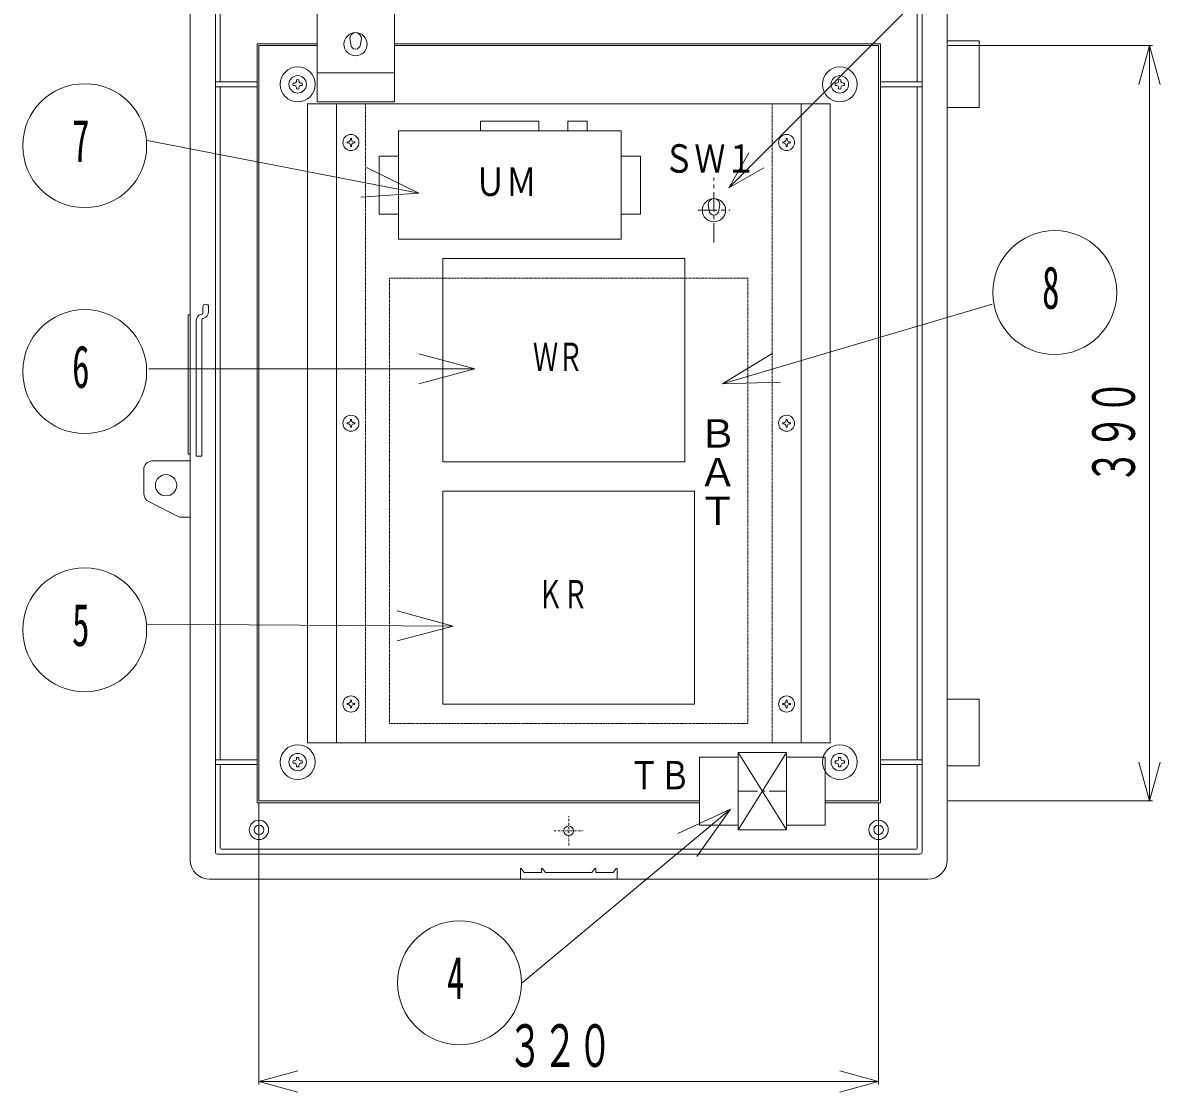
# Model space of a CAD drawing. Units: millimetres, scale not verified. Extents: x -2284 to 2131, y 270 to 4100.
# Drawn here: x -1432 to -845, y 3246 to 3798 of the extents above; entities that cross this region are included whole.
import ezdxf
from ezdxf.enums import TextEntityAlignment as Align

# ---------------------------------------------------------------- set-up
doc = ezdxf.new("R2010")
doc.units = ezdxf.units.MM
doc.header["$LTSCALE"] = 2
for name, pattern in [('CHAIN1', [8, 5, -1, 1, -1]), ('CHAIN2', [12, 9, -1, 1, -1]), ('USER1', [1.01, 0.5, -0.25, 0.01, -0.25]), ('USER4', [0.375, 0.25, -0.125])]:
    doc.linetypes.add(name, pattern=pattern)
for name, color, linetype, lineweight in [('0-0_外形線', 4, 'Continuous', 18), ('0-2_電気部品', 7, 'Continuous', 18), ('0-3_板金', 7, 'Continuous', 18), ('0-4_補助線', 7, 'CHAIN2', 18), ('0-E_寸法線', 7, 'Continuous', 18)]:
    doc.layers.add(name, color=color, linetype=linetype, lineweight=lineweight)
doc.styles.add('@ＭＳ ゴシック', font='')
doc.styles.add('ＭＳ ゴシック', font='')
doc.styles.get('@ＭＳ ゴシック').set_extended_font_data('@MS Gothic')
doc.styles.get('ＭＳ ゴシック').set_extended_font_data('MS Gothic')

# ---------------------------------------------------------------- blocks, each defined once
blk = doc.blocks.new('BLK5')
at = {"layer": '0-0_外形線', "color": 3}
for q in [(33.033, 33.033), (2.0506, 3.6062), (3.6062, 2.0506)]:
    blk.add_line((0, 0), q, dxfattribs=at)
blk.add_circle((37.5586, 37.5586), 6.4, dxfattribs=at)
blk = doc.blocks.new('_D5')
at = {"layer": '0-0_外形線', "color": 3}
for p, q in [((68, 405.8), (68, 376.7)), ((132, 405.8), (132, 376.7)), ((68, 377), (72, 378.1)), ((132, 377), (128, 378.1)), ((68, 377), (132, 377)), ((68, 377), (72, 375.9)), ((132, 377), (128, 375.9))]:
    blk.add_line(p, q, dxfattribs=at)
at = {"layer": '0-0_外形線', "color": 7, "style": 'ＭＳ ゴシック', "width": 0.6}
blk.add_text('３２０', height=4.399, dxfattribs=at).set_placement((93.7, 377.2), align=Align.BOTTOM_LEFT)
blk = doc.blocks.new('_D4')
at = {"layer": '0-0_外形線', "color": 3}
for p, q in [((139.2, 484), (160.3, 484)), ((160, 484), (158.9, 480)), ((160, 406), (160, 484)), ((160, 484), (161.1, 480)), ((160, 406), (158.9, 410)), ((160, 406), (161.1, 410)), ((139.2, 406), (160.3, 406))]:
    blk.add_line(p, q, dxfattribs=at)
at = {"layer": '0-0_外形線', "color": 7, "style": 'ＭＳ ゴシック', "width": 0.6}
blk.add_text('３９０', height=4.399, rotation=90, dxfattribs=at).set_placement((159.8, 438.7), align=Align.BOTTOM_LEFT)

msp = doc.modelspace()

# ---------------------------------------------------------------- linework, layer by layer
at = {"layer": '0-0_外形線'}
for p, q in [((-1345.681, 3601.158), (-1345.681, 3840.659)), ((-954.681, 3601.158), (-954.681, 3840.659)), ((-1332.681, 3601.158), (-1332.681, 3832.659)), ((-967.681, 3601.158), (-967.681, 3832.659)), ((-1330.194, 3767.408), (-1330.194, 3830.171)), ((-970.168, 3767.408), (-970.168, 3830.171)), ((-1311.181, 3395.158), (-1311.181, 3787.158)), ((-1311.181, 3787.158), (-1280.148, 3787.158)), ((-1310.181, 3396.158), (-1310.181, 3786.158)), ((-1310.181, 3786.158), (-1280.148, 3786.158)), ((-1240.148, 3787.158), (-989.181, 3787.158)), ((-1240.148, 3786.158), (-990.181, 3786.158)), ((-990.181, 3396.158), (-990.181, 3786.158)), ((-989.181, 3395.158), (-989.181, 3787.158)), ((-954.681, 3788.658), (-938.181, 3788.658)), ((-1332.681, 3767.408), (-1311.181, 3767.408)), ((-1292.553, 3766.771), (-1291.712, 3766.771)), ((-1290.794, 3767.69), (-1290.794, 3768.531)), ((-1289.569, 3767.69), (-1289.569, 3768.531)), ((-1288.65, 3766.771), (-1287.809, 3766.771)), ((-1012.553, 3766.771), (-1011.712, 3766.771)), ((-1010.794, 3767.69), (-1010.794, 3768.531)), ((-1009.569, 3767.69), (-1009.569, 3768.531)), ((-1008.65, 3766.771), (-1007.809, 3766.771)), ((-989.181, 3767.408), (-967.681, 3767.408)), ((-1332.681, 3764.908), (-1311.181, 3764.908)), ((-1330.194, 3601.158), (-1330.194, 3764.908)), ((-1292.553, 3765.546), (-1291.712, 3765.546)), ((-1290.794, 3763.786), (-1290.794, 3764.627)), ((-1289.569, 3763.786), (-1289.569, 3764.627)), ((-1288.65, 3765.546), (-1287.809, 3765.546)), ((-1012.553, 3765.546), (-1011.712, 3765.546)), ((-1010.794, 3763.786), (-1010.794, 3764.627)), ((-1009.569, 3763.786), (-1009.569, 3764.627)), ((-1008.65, 3765.546), (-1007.809, 3765.546)), ((-989.181, 3764.908), (-967.681, 3764.908)), ((-970.168, 3601.158), (-970.168, 3764.908)), ((-1339.181, 3648.036), (-1339.181, 3651.159)), ((-1336.181, 3648.799), (-1336.181, 3651.159)), ((-1346.681, 3647.158), (-1345.681, 3647.158)), ((-1346.681, 3575.158), (-1346.681, 3647.158)), ((-1346.681, 3647.158), (-1345.681, 3647.158)), ((-1346.681, 3575.158), (-1346.681, 3647.158)), ((-1342.681, 3574.159), (-1342.681, 3644.019)), ((-1340.143, 3647.384), (-1339.544, 3647.555)), ((-1339.681, 3574.159), (-1339.681, 3644.781)), ((-1339.319, 3645.262), (-1338.72, 3645.433)), ((-1345.681, 3365.658), (-1345.681, 3601.158)), ((-1332.681, 3369.658), (-1332.681, 3601.158)), ((-1330.194, 3417.408), (-1330.194, 3601.158)), ((-970.168, 3417.408), (-970.168, 3601.158)), ((-967.681, 3369.658), (-967.681, 3601.158)), ((-954.681, 3365.658), (-954.681, 3601.158)), ((-1346.681, 3575.158), (-1345.681, 3575.158)), ((-1346.681, 3575.158), (-1345.681, 3575.158)), ((-1342.681, 3574.159), (-1339.681, 3574.159)), ((-1369.681, 3554.998), (-1369.681, 3567.158)), ((-1365.681, 3571.658), (-1345.681, 3571.658)), ((-1366.917, 3550.526), (-1351.181, 3542.658)), ((-1351.181, 3542.658), (-1345.681, 3542.658)), ((-954.681, 3448.658), (-938.181, 3448.658)), ((-938.181, 3414.158), (-938.181, 3448.658)), ((-1332.681, 3417.408), (-1311.181, 3417.408)), ((-1332.681, 3414.908), (-1311.181, 3414.908)), ((-1330.194, 3372.145), (-1330.194, 3414.908)), ((-1292.553, 3416.771), (-1291.712, 3416.771)), ((-1292.553, 3415.546), (-1291.712, 3415.546)), ((-1290.794, 3417.69), (-1290.794, 3418.531)), ((-1290.794, 3413.786), (-1290.794, 3414.627)), ((-1289.569, 3417.69), (-1289.569, 3418.531)), ((-1289.569, 3413.786), (-1289.569, 3414.627)), ((-1288.65, 3416.771), (-1287.809, 3416.771)), ((-1288.65, 3415.546), (-1287.809, 3415.546)), ((-1012.553, 3416.771), (-1011.712, 3416.771)), ((-1012.553, 3415.546), (-1011.712, 3415.546)), ((-1010.794, 3417.69), (-1010.794, 3418.531)), ((-1010.794, 3413.786), (-1010.794, 3414.627)), ((-1009.569, 3417.69), (-1009.569, 3418.531)), ((-1009.569, 3413.786), (-1009.569, 3414.627)), ((-1008.65, 3416.771), (-1007.809, 3416.771)), ((-1008.65, 3415.546), (-1007.809, 3415.546)), ((-989.181, 3417.408), (-967.681, 3417.408)), ((-989.181, 3414.908), (-967.681, 3414.908)), ((-970.168, 3372.145), (-970.168, 3414.908)), ((-954.681, 3414.158), (-938.181, 3414.158)), ((-1310.181, 3396.158), (-1082.681, 3396.158)), ((-1017.681, 3396.158), (-990.181, 3396.158)), ((-1311.181, 3395.158), (-1082.681, 3395.158)), ((-1017.681, 3395.158), (-989.181, 3395.158)), ((-1331.681, 3368.658), (-1150.181, 3368.658)), ((-1329.194, 3371.145), (-1150.181, 3371.145)), ((-1194.365, 3368.658), (-1150.181, 3368.658)), ((-1150.181, 3371.145), (-971.168, 3371.145)), ((-1150.181, 3368.658), (-1105.997, 3368.658)), ((-1150.181, 3368.658), (-968.681, 3368.658)), ((-1175.181, 3357.658), (-1175.181, 3361.158)), ((-1175.181, 3355.658), (-1175.181, 3361.158)), ((-1164.181, 3361.158), (-1163.681, 3361.158)), ((-1164.181, 3359.158), (-1164.181, 3361.158)), ((-1163.681, 3361.158), (-1162.181, 3359.158)), ((-1138.181, 3359.158), (-1136.681, 3361.158)), ((-1136.681, 3361.158), (-1136.181, 3361.158)), ((-1136.181, 3359.158), (-1136.181, 3361.158)), ((-1136.181, 3359.158), (-1136.181, 3361.158)), ((-1127.181, 3359.158), (-1125.681, 3361.158)), ((-1125.681, 3361.158), (-1125.181, 3361.158)), ((-1125.181, 3355.658), (-1125.181, 3361.158)), ((-1125.181, 3355.658), (-1125.181, 3360.658)), ((-1335.681, 3355.658), (-1150.181, 3355.658)), ((-1194.365, 3355.658), (-1175.181, 3355.658)), ((-1194.365, 3355.658), (-1175.181, 3355.658)), ((-1173.181, 3359.158), (-1164.181, 3359.158)), ((-1164.181, 3359.158), (-1164.181, 3359.658)), ((-1162.181, 3359.158), (-1150.181, 3359.158)), ((-1150.181, 3359.158), (-1138.181, 3359.158)), ((-1150.181, 3355.658), (-964.681, 3355.658)), ((-1136.181, 3359.158), (-1127.181, 3359.158)), ((-1125.181, 3355.658), (-1105.997, 3355.658)), ((-1125.181, 3355.658), (-1105.997, 3355.658))]:
    msp.add_line(p, q, dxfattribs=at)
at = {"layer": '0-0_外形線', "color": 7, "linetype": 'USER1'}
for p, q in [((-1150.181, 3373.158), (-1150.181, 3388.158)), ((-1157.681, 3380.658), (-1142.681, 3380.658))]:
    msp.add_line(p, q, dxfattribs=at)
at = {"layer": '0-0_外形線'}
for points in [[(-954.681, 3754.158), (-938.181, 3754.158), (-938.181, 3788.658)], [(-1175.181, 3361.158), (-1174.681, 3361.158), (-1173.181, 3359.158)]]:
    msp.add_lwpolyline(points, dxfattribs=at)
for centre, radius in [((-1290.181, 3766.158), 9), ((-1010.181, 3766.158), 9), ((-1290.181, 3766.158), 4.5), ((-1010.181, 3766.158), 4.5), ((-1358.181, 3559.158), 5.5), ((-1290.181, 3416.158), 9), ((-1010.181, 3416.158), 9), ((-1290.181, 3416.158), 4.5), ((-1010.181, 3416.158), 4.5), ((-1310.181, 3381.158), 5), ((-990.181, 3381.158), 5), ((-1310.181, 3381.158), 2.5), ((-1150.181, 3380.658), 2.5), ((-990.181, 3381.158), 2.5)]:
    msp.add_circle(centre, radius, dxfattribs=at)
for centre, radius, start, end in [((-1290.181, 3766.158), 2.45, 165.522, 194.478), ((-1291.712, 3767.69), 0.919, 270, 0), ((-1290.181, 3766.158), 2.45, 75.522, 104.478), ((-1288.65, 3767.69), 0.919, 180, 270), ((-1290.181, 3766.158), 2.45, 345.522, 14.478), ((-1010.181, 3766.158), 2.45, 165.522, 194.478), ((-1011.712, 3767.69), 0.919, 270, 0), ((-1010.181, 3766.158), 2.45, 75.522, 104.478), ((-1008.65, 3767.69), 0.919, 180, 270), ((-1010.181, 3766.158), 2.45, 345.522, 14.478), ((-1291.712, 3764.627), 0.919, 0, 90), ((-1290.181, 3766.158), 2.45, 255.522, 284.478), ((-1288.65, 3764.627), 0.919, 90, 180), ((-1011.712, 3764.627), 0.919, 0, 90), ((-1010.181, 3766.158), 2.45, 255.522, 284.478), ((-1008.65, 3764.627), 0.919, 90, 180), ((-1337.681, 3651.159), 1.5, 90, 180), ((-1339.681, 3648.799), 3.5, 285.945, 0), ((-1337.681, 3651.159), 1.5, 0, 90), ((-1339.181, 3644.019), 3.5, 105.945, 180), ((-1339.181, 3644.781), 0.5, 105.945, 180), ((-1339.681, 3648.036), 0.5, 285.945, 0), ((-1365.181, 3567.158), 4.5, 90, 180), ((-1364.681, 3554.998), 5, 180, 243.435), ((-1290.181, 3416.158), 2.45, 165.522, 194.478), ((-1291.712, 3417.69), 0.919, 270, 0), ((-1291.712, 3414.627), 0.919, 0, 90), ((-1290.181, 3416.158), 2.45, 75.522, 104.478), ((-1290.181, 3416.158), 2.45, 255.522, 284.478), ((-1288.65, 3417.69), 0.919, 180, 270), ((-1288.65, 3414.627), 0.919, 90, 180), ((-1290.181, 3416.158), 2.45, 345.522, 14.478), ((-1010.181, 3416.158), 2.45, 165.522, 194.478), ((-1011.712, 3417.69), 0.919, 270, 0), ((-1011.712, 3414.627), 0.919, 0, 90), ((-1010.181, 3416.158), 2.45, 75.522, 104.478), ((-1010.181, 3416.158), 2.45, 255.522, 284.478), ((-1008.65, 3417.69), 0.919, 180, 270), ((-1008.65, 3414.627), 0.919, 90, 180), ((-1010.181, 3416.158), 2.45, 345.522, 14.478), ((-1331.681, 3369.658), 1, 180, 270), ((-1329.194, 3372.145), 1, 180, 270), ((-971.168, 3372.145), 1, 270, 0), ((-968.681, 3369.658), 1, 270, 0), ((-1335.681, 3365.658), 10, 180, 270), ((-964.681, 3365.658), 10, 270, 0)]:
    msp.add_arc(centre, radius, start, end, dxfattribs=at)
at = {"layer": '0-2_電気部品'}
for p, q in [((-1263.295, 3789.887), (-1262.795, 3786.887)), ((-1257.795, 3786.887), (-1257.295, 3789.887)), ((-1280.148, 3772.059), (-1240.148, 3772.059)), ((-1165.681, 3742.158), (-1165.681, 3747.158)), ((-1140.681, 3742.158), (-1140.681, 3747.158)), ((-1123.181, 3686.158), (-1123.181, 3742.158)), ((-1248.181, 3729.158), (-1238.181, 3729.158)), ((-1248.181, 3699.158), (-1248.181, 3729.158)), ((-1123.181, 3729.158), (-1113.181, 3729.158)), ((-1113.181, 3699.158), (-1113.181, 3729.158)), ((-1078.181, 3704.158), (-1077.681, 3701.158)), ((-1072.681, 3701.158), (-1072.181, 3704.158)), ((-1248.181, 3699.158), (-1238.181, 3699.158)), ((-1123.181, 3699.158), (-1113.181, 3699.158)), ((-1238.181, 3686.158), (-1123.181, 3686.158)), ((-1215.181, 3571.158), (-1215.181, 3676.158)), ((-1215.181, 3676.158), (-1090.181, 3676.158)), ((-1215.181, 3556.158), (-1085.181, 3556.158)), ((-1215.181, 3446.158), (-1215.181, 3556.158)), ((-1085.181, 3446.158), (-1085.181, 3556.158)), ((-1215.181, 3446.158), (-1085.181, 3446.158)), ((-1062.681, 3381.158), (-1037.681, 3421.158)), ((-1062.681, 3421.158), (-1037.681, 3381.158))]:
    msp.add_line(p, q, dxfattribs=at)
at = {"layer": '0-2_電気部品', "color": 3, "linetype": 'USER4'}
for p, q in [((-1242.681, 3666.158), (-1057.681, 3666.158)), ((-1242.681, 3436.158), (-1242.681, 3666.158)), ((-1057.681, 3436.158), (-1057.681, 3666.158)), ((-1242.681, 3436.158), (-1057.681, 3436.158))]:
    msp.add_line(p, q, dxfattribs=at)
at = {"layer": '0-2_電気部品'}
for points in [[(-1280.148, 3757.059), (-1240.148, 3757.059), (-1240.148, 3817.059), (-1280.148, 3817.059)], [(-1062.681, 3381.158), (-1037.681, 3381.158), (-1037.681, 3421.158), (-1062.681, 3421.158)], [(-1062.681, 3383.658), (-1082.681, 3383.658), (-1082.681, 3418.658), (-1062.681, 3418.658)], [(-1037.681, 3383.658), (-1017.681, 3383.658), (-1017.681, 3418.658), (-1037.681, 3418.658)]]:
    msp.add_lwpolyline(points, close=True, dxfattribs=at)
for points in [[(-1195.681, 3742.158), (-1195.681, 3747.158), (-1165.681, 3747.158)], [(-1150.681, 3742.158), (-1150.681, 3747.158), (-1140.681, 3747.158)], [(-1238.181, 3686.158), (-1238.181, 3742.158), (-1123.181, 3742.158)], [(-1215.181, 3571.158), (-1090.181, 3571.158), (-1090.181, 3676.158)]]:
    msp.add_lwpolyline(points, dxfattribs=at)
for centre in [(-1260.295, 3786.887), (-1075.181, 3701.158)]:
    msp.add_circle(centre, 6, dxfattribs=at)
for centre, radius, start, end in [((-1260.295, 3789.887), 3, 341.075, 198.925), ((-1260.295, 3786.887), 2.5, 180, 0), ((-1075.181, 3704.158), 3, 341.075, 198.925), ((-1075.181, 3701.158), 2.5, 180, 0)]:
    msp.add_arc(centre, radius, start, end, dxfattribs=at)
at = {"layer": '0-3_板金'}
for p, q in [((-1285.181, 3756.158), (-1015.181, 3756.158)), ((-1285.181, 3426.158), (-1285.181, 3756.158)), ((-1270.181, 3426.158), (-1270.181, 3756.158)), ((-1030.181, 3426.158), (-1030.181, 3756.158)), ((-1262.931, 3738.158), (-1262.431, 3738.158)), ((-1037.931, 3738.158), (-1037.431, 3738.158)), ((-1264.681, 3735.908), (-1264.681, 3736.408)), ((-1262.931, 3734.158), (-1262.431, 3734.158)), ((-1260.681, 3735.908), (-1260.681, 3736.408)), ((-1039.681, 3735.908), (-1039.681, 3736.408)), ((-1037.931, 3734.158), (-1037.431, 3734.158)), ((-1035.681, 3735.908), (-1035.681, 3736.408)), ((-1264.681, 3590.908), (-1264.681, 3591.408)), ((-1262.931, 3593.158), (-1262.431, 3593.158)), ((-1260.681, 3590.908), (-1260.681, 3591.408)), ((-1039.681, 3590.908), (-1039.681, 3591.408)), ((-1037.931, 3593.158), (-1037.431, 3593.158)), ((-1035.681, 3590.908), (-1035.681, 3591.408)), ((-1262.931, 3589.158), (-1262.431, 3589.158)), ((-1037.931, 3589.158), (-1037.431, 3589.158)), ((-1264.681, 3445.908), (-1264.681, 3446.408)), ((-1262.931, 3448.158), (-1262.431, 3448.158)), ((-1262.931, 3444.158), (-1262.431, 3444.158)), ((-1260.681, 3445.908), (-1260.681, 3446.408)), ((-1039.681, 3445.908), (-1039.681, 3446.408)), ((-1037.931, 3448.158), (-1037.431, 3448.158)), ((-1037.931, 3444.158), (-1037.431, 3444.158)), ((-1035.681, 3445.908), (-1035.681, 3446.408))]:
    msp.add_line(p, q, dxfattribs=at)
at = {"layer": '0-3_板金', "color": 3, "linetype": 'USER4'}
for p, q in [((-1255.181, 3426.158), (-1255.181, 3756.158)), ((-1045.181, 3426.158), (-1045.181, 3756.158))]:
    msp.add_line(p, q, dxfattribs=at)
at = {"layer": '0-3_板金'}
msp.add_lwpolyline([(-1285.181, 3426.158), (-1015.181, 3426.158), (-1015.181, 3756.158)], dxfattribs=at)
for centre in [(-1262.681, 3736.158), (-1037.681, 3736.158), (-1262.681, 3591.158), (-1037.681, 3591.158), (-1262.681, 3446.158), (-1037.681, 3446.158)]:
    msp.add_circle(centre, 4.15, dxfattribs=at)
for centre, start, end in [((-1264.434, 3737.911), 260.74, 9.26), ((-1260.908, 3737.911), 170.74, 279.26), ((-1039.454, 3737.911), 260.74, 9.26), ((-1035.928, 3737.911), 170.74, 279.26), ((-1264.434, 3734.405), 350.74, 99.26), ((-1260.908, 3734.405), 80.74, 189.26), ((-1039.454, 3734.405), 350.74, 99.26), ((-1035.928, 3734.405), 80.74, 189.26), ((-1264.434, 3592.911), 260.74, 9.26), ((-1264.434, 3589.405), 350.74, 99.26), ((-1260.908, 3592.911), 170.74, 279.26), ((-1260.908, 3589.405), 80.74, 189.26), ((-1039.454, 3592.911), 260.74, 9.26), ((-1039.454, 3589.405), 350.74, 99.26), ((-1035.928, 3592.911), 170.74, 279.26), ((-1035.928, 3589.405), 80.74, 189.26), ((-1264.434, 3447.911), 260.74, 9.26), ((-1264.434, 3444.405), 350.74, 99.26), ((-1260.908, 3447.911), 170.74, 279.26), ((-1260.908, 3444.405), 80.74, 189.26), ((-1039.454, 3447.911), 260.74, 9.26), ((-1039.454, 3444.405), 350.74, 99.26), ((-1035.928, 3447.911), 170.74, 279.26), ((-1035.928, 3444.405), 80.74, 189.26)]:
    msp.add_arc(centre, 1.533, start, end, dxfattribs=at)
at = {"layer": '0-4_補助線', "color": 6, "linetype": 'CHAIN1'}
for p, q in [((-1075.181, 3684.492), (-1075.181, 3717.825)), ((-1083.514, 3701.158), (-1066.847, 3701.158))]:
    msp.add_line(p, q, dxfattribs=at)
at = {"layer": '0-4_補助線', "color": 9, "linetype": 'CHAIN1'}
msp.add_line((-1062.681, 3401.158), (-1037.681, 3401.158), dxfattribs=at)
at = {"layer": '0-E_寸法線', "color": 3}
for p, q in [((-1227.639, 3710.041), (-1254.616, 3723.165)), ((-1198.633, 3619.281), (-1227.611, 3627.046)), ((-1070.798, 3611.544), (-1040.807, 3612.294)), ((-1209.861, 3486.416), (-1238.792, 3494.352)), ((-1066.703, 3391.913), (-1093.925, 3379.303))]:
    msp.add_line(p, q, dxfattribs=at)
for points in [[(-1367.99, 3737.176), (-1227.639, 3710.041), (-1257.564, 3707.918)], [(-931.515, 3652.627), (-1070.798, 3611.544), (-1045.201, 3627.189)], [(-1367.054, 3619.281), (-1198.633, 3619.281), (-1227.611, 3611.517)], [(-1367.99, 3487.351), (-1209.861, 3486.416), (-1238.884, 3478.823)], [(-1174.306, 3302.089), (-1066.703, 3391.913), (-1083.973, 3367.382)]]:
    msp.add_lwpolyline(points, dxfattribs=at)
for centre in [(-1400.181, 3734.492), (-899.181, 3658.658), (-1400.181, 3617.825), (-1400.181, 3484.492), (-1206.582, 3302.172)]:
    msp.add_circle(centre, 32, dxfattribs=at)

# ---------------------------------------------------------------- block references
at = {"layer": '0-E_寸法線', "xscale": 5, "yscale": 5}
for name, p in [('BLK5', (-1067.415, 3712.807)), ('_D4', (-1650.181, 1366.158)), ('_D5', (-1650.181, 1366.158))]:
    msp.add_blockref(name, p, dxfattribs=at)

# ---------------------------------------------------------------- texts
at = {"layer": '0-2_電気部品', "style": 'ＭＳ ゴシック'}
for s, width, p in [('ＳＷ１', 0.8, (-1101.281, 3716.158)), ('ＵＭ', 0.8, (-1198.681, 3704.158)), ('ＷＲ', 0.65, (-1168.681, 3613.658)), ('ＫＲ', 0.65, (-1166.181, 3491.158)), ('ＴＢ', 0.8, (-1119.236, 3397.642))]:
    msp.add_text(s, height=14.66, dxfattribs=dict(at, width=width)).set_placement(p, align=Align.BOTTOM_LEFT)
at = {"layer": '0-2_電気部品', "style": '@ＭＳ ゴシック'}
msp.add_text('ＢＡＴ', height=14.66, rotation=270, dxfattribs=at).set_placement((-1085.181, 3596.158), align=Align.BOTTOM_LEFT)
at = {"layer": '0-E_寸法線', "style": 'ＭＳ ゴシック', "width": 0.6}
for s, p in [('7', (-1406.681, 3719.492)), ('8', (-905.681, 3643.658)), ('6', (-1406.681, 3602.825)), ('5', (-1406.681, 3469.492)), ('4', (-1213.082, 3287.172))]:
    msp.add_text(s, height=21.99, dxfattribs=at).set_placement(p, align=Align.BOTTOM_LEFT)

doc.saveas('drawing.dxf')
